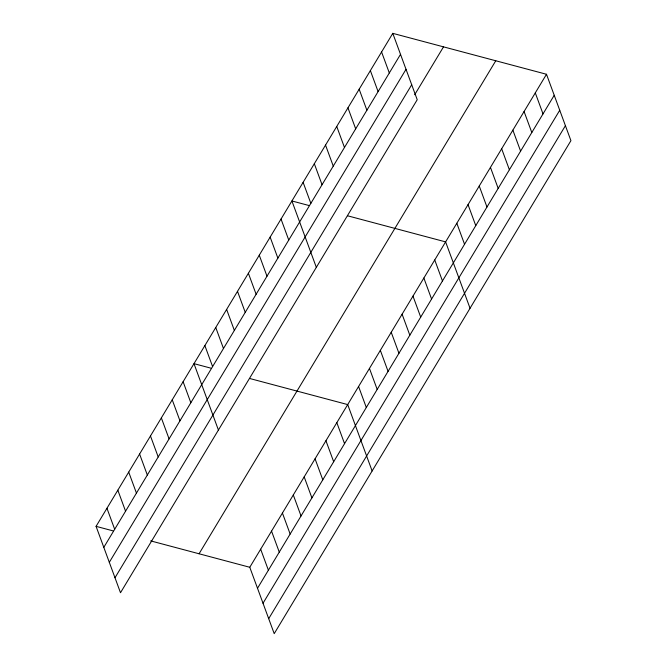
<?xml version="1.0" encoding="UTF-8"?>
<svg xmlns="http://www.w3.org/2000/svg" width="667" height="667" viewBox="0 0 667 667"><rect width="100%" height="100%" fill="white"/><g stroke="black" fill="none" stroke-linecap="round" stroke-linejoin="round"><path stroke-width="1" d="M392.788 33.35L417.217 99.725L120.502 592.73L96.073 526.346L392.788 33.35L546.498 74.27L570.927 140.654L274.212 633.65L249.783 567.275L546.498 74.27M103.802 547.349L400.517 54.352M109.313 562.323L406.028 69.326M114.991 577.755L411.706 84.751M414.691 94.747L443.513 46.857M199.066 553.768L495.773 60.764M257.512 588.269L554.227 95.273M263.023 603.243L559.738 110.247M268.701 618.676L565.416 125.671M308.813 205.469L291.904 200.967L316.333 267.35M347.474 215.766L445.614 241.888L470.043 308.271M210.897 368.159L193.989 363.657L218.417 430.04M249.558 378.456L347.699 404.586L372.128 470.96M96.073 526.346L112.981 530.849M150.675 540.887L249.783 567.275M535.293 92.896L543.021 113.899M524.079 111.522L531.807 132.516M512.873 130.148L520.602 151.142M501.667 148.766L509.388 169.768M490.453 167.392L498.182 188.394M479.248 186.018L486.968 207.02M468.034 204.644L475.763 225.638M456.828 223.27L464.549 244.264M381.582 51.976L389.311 72.97M370.368 70.602L378.097 91.596M434.742 259.972L442.463 280.965M359.163 89.22L366.892 110.222M423.862 278.047L431.582 299.041M347.957 107.846L355.678 128.848M412.981 296.123L420.702 317.117M336.743 126.472L344.472 147.474M402.101 314.199L409.821 335.193M325.538 145.098L333.258 166.091M391.221 332.274L398.949 353.277M314.324 163.723L322.053 184.717M380.34 350.35L388.069 371.352M303.118 182.349L310.847 203.343M369.46 368.426L377.188 389.428M358.579 386.501L366.308 407.504M281.032 219.043L288.753 240.045M270.152 237.127L277.872 258.121M336.827 422.661L344.547 443.655M259.271 255.203L266.992 276.196M325.946 440.737L333.667 461.731M248.391 273.278L256.12 294.272M315.066 458.813L322.786 479.806M237.51 291.354L245.239 312.348M304.185 476.888L311.906 497.89M226.63 309.43L234.359 330.432M293.305 494.964L301.034 515.966M215.749 327.505L223.478 348.507M282.424 513.04L290.153 534.042M204.869 345.581L212.598 366.583M271.544 531.115L279.273 552.118M260.664 549.191L268.392 570.193M183.117 381.732L190.837 402.735M172.236 399.816L179.957 420.81M161.356 417.892L169.076 438.886M150.475 435.968L158.204 456.962M139.595 454.044L147.324 475.037M128.714 472.119L136.443 493.121M117.834 490.195L125.563 511.197M106.953 508.271L114.682 529.273"/></g></svg>
